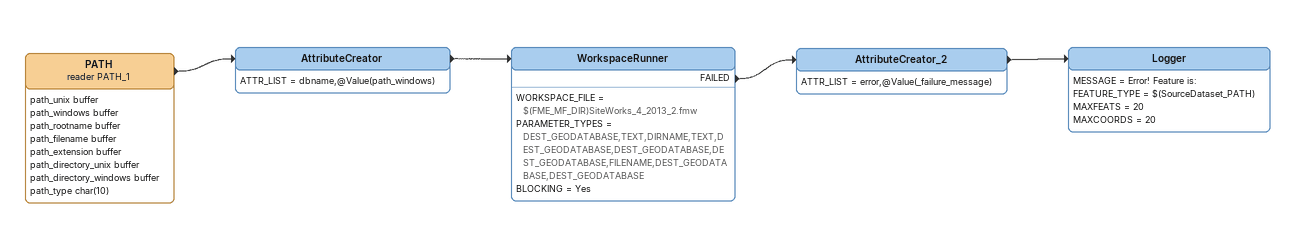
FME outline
PATH (reader PATH_1)
    attributes: path_unix buffer, path_windows buffer, path_rootname buffer, path_filename buffer, path_extension buffer, path_directory_unix buffer, path_directory_windows buffer, path_type char(10)
    -> AttributeCreator
AttributeCreator
    ATTR_LIST = dbname,@Value(path_windows)
    -> WorkspaceRunner
WorkspaceRunner
    WORKSPACE_FILE = $(FME_MF_DIR)SiteWorks_4_2013_2.fmw
    PARAMETER_TYPES = DEST_GEODATABASE,TEXT,DIRNAME,TEXT,DEST_GEODATABASE,DEST_GEODATABASE,DEST_GEODATABASE,FILENAME,DEST_GEODATABASE,DEST_GEODATABASE
    BLOCKING = Yes
    FAILED -> AttributeCreator_2
AttributeCreator_2
    ATTR_LIST = error,@Value(_failure_message)
    -> Logger
Logger
    MESSAGE = Error! Feature is:
    FEATURE_TYPE = $(SourceDataset_PATH)
    MAXFEATS = 20
    MAXCOORDS = 20
